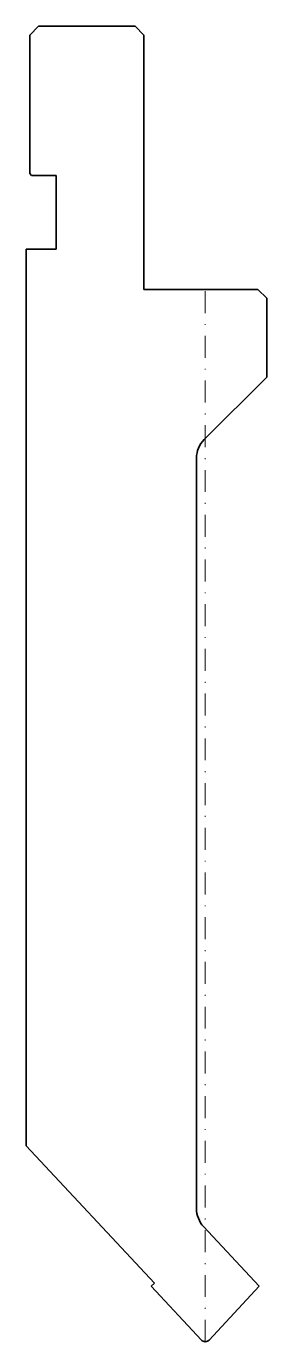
# Model space of a CAD drawing. Header units: millimetres. Extents: x -20 to 7, y 0 to 150.
import ezdxf

# ---------------------------------------------------------------- set-up
doc = ezdxf.new("R2010")
doc.units = ezdxf.units.MM
doc.header["$LTSCALE"] = 5
doc.linetypes.add('AUSGEZOGEN', pattern=[0])
doc.linetypes.add('DASHDOT', pattern=[1, 0.5, -0.25, 0, -0.25])
doc.layers.add('2', color=7, linetype='Continuous')
doc.layers.add('5', color=3, linetype='Continuous', true_color=0x00ff00)

msp = doc.modelspace()

# ---------------------------------------------------------------- linework, layer by layer
at = {"layer": '2', "color": 7, "linetype": 'AUSGEZOGEN', "lineweight": 35}
for p, q in [((-19, 150), (-20, 149)), ((-20, 149), (-20, 133.2)), ((-8, 150), (-19, 150)), ((-7, 149), (-8, 150)), ((-7, 120), (-7, 149)), ((-20, 133.2), (-19.8, 133)), ((-19.8, 133), (-17, 133)), ((-17, 133), (-17, 124.6)), ((-17, 124.6), (-20.4, 124.6)), ((-20.4, 124.6), (-20.4, 123.6)), ((-20.4, 123.6), (-20.4, 22.33)), ((6, 120), (-7, 120)), ((7, 119), (6, 120)), ((7, 110), (7, 119)), ((-0.12, 102.88), (7, 110)), ((-1, 15.17), (-1, 100.76)), ((-20.4, 22.33), (-5.79, 6.66)), ((6.15, 6.32), (-0.19, 13.12)), ((-5.79, 6.66), (-6.15, 6.32)), ((-6.15, 6.32), (-0.44, 0.19)), ((0.44, 0.19), (6.15, 6.32))]:
    msp.add_line(p, q, dxfattribs=at)
for centre, radius, start, end in [((2, 100.76), 3, 135, 180), ((2, 15.17), 3, 180, 223), ((0, 0.6), 0.6, 223, 317)]:
    msp.add_arc(centre, radius, start, end, dxfattribs=at)
at = {"layer": '5', "color": 3, "linetype": 'DASHDOT', "lineweight": 18, "true_color": 0x00ff00}
msp.add_line((0, 0), (0, 120), dxfattribs=at)

doc.saveas('drawing.dxf')
